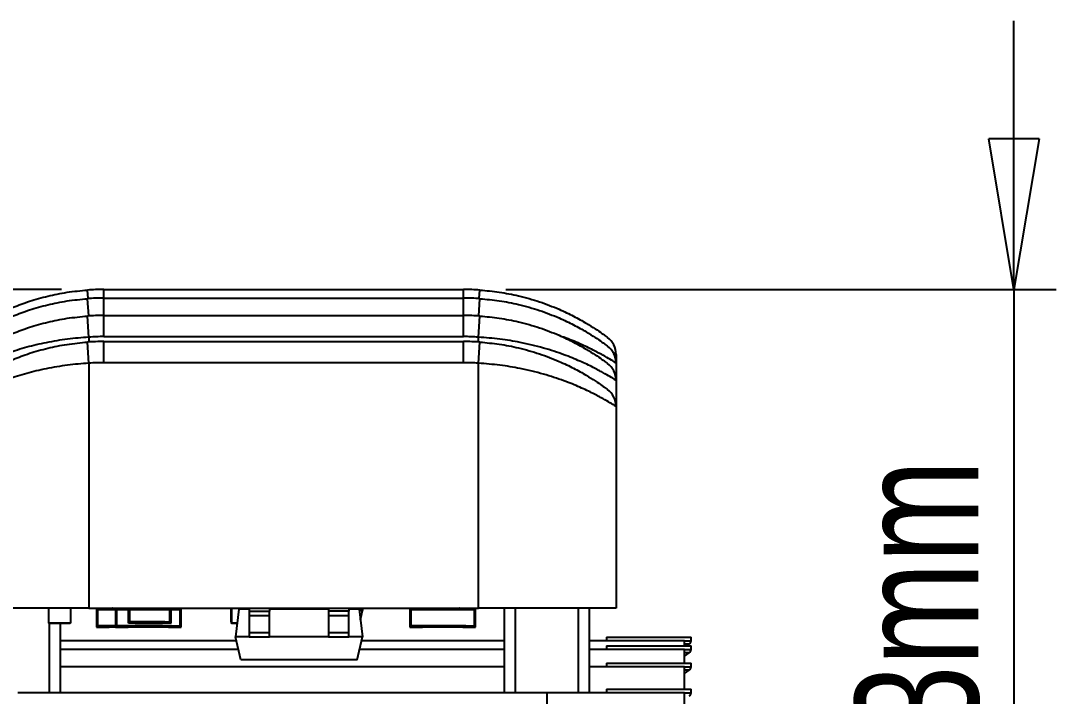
# Model space of a CAD drawing. Header units: millimetres. Extents: x 5 to 292, y 4 to 204.
# Drawn here: x 203.44 to 227.9, y 89.93 to 105.89 of the extents above; entities that cross this region are included whole.
import ezdxf

# ---------------------------------------------------------------- set-up
doc = ezdxf.new("R2010")
doc.units = ezdxf.units.MM
doc.layers.add('LAYER_1', color=179, linetype='Continuous')
doc.styles.add('SLDTEXTSTYLE0', font='TXT', dxfattribs={"width": 0.75})
doc.dimstyles.new('SLDDIMSTYLE2', dxfattribs={"dimtxt": 2.910417, "dimasz": 3.556, "dimexe": 0, "dimexo": 0.0625, "dimgap": 0.727604, "dimtad": 1, "dimrnd": 1e-09, "dimzin": 12, "dimdsep": 46, "dimtxsty": 'SLDTEXTSTYLE0', "dimblk1": 'CLOSED', "dimblk2": 'CLOSED', "dimsah": 1, "dimcen": 0.09, "dimadec": 0, "dimazin": 3, "dimtfac": 1, "dimtmove": 0, "dimatfit": 0, "dimldrblk": 'CLOSED', "dimfxl": 1, "dimfrac": 2, "dimtolj": 1, "dimtzin": 12, "dimarcsym": 0})

# ---------------------------------------------------------------- blocks, each defined once
blk = doc.blocks.new('_CLOSED')
at = {"color": 0, "linetype": 'ByBlock', "lineweight": -2}
for p, q in [((-1, 0.166667), (0, 0)), ((-1, 0.166667), (-1, -0.166667)), ((0, 0), (-1, -0.166667)), ((0, 0), (-1, 0))]:
    blk.add_line(p, q, dxfattribs=at)
blk = doc.blocks.new('_D_6')
at = {"layer": 'LAYER_1'}
for p, q in [((226.896, 99.544), (226.896, 105.894)), ((214.898, 99.544), (227.896, 99.544)), ((226.896, 99.544), (226.896, 84.114)), ((220.118, 84.114), (227.896, 84.114)), ((226.896, 84.114), (226.896, 77.764))]:
    blk.add_line(p, q, dxfattribs=at)
at = {"layer": 'LAYER_1', "xscale": 3.556, "yscale": 3.556}
for p, rotation in [((226.896, 99.544, -42.605), 270), ((226.896, 84.114, -42.605), 90)]:
    blk.add_blockref('_CLOSED', p, dxfattribs=dict(at, rotation=rotation))
at = {"layer": 'LAYER_1', "insert": (223.144, 83.354), "char_height": 2.9104, "attachment_point": 1, "rotation": 90, "style": 'SLDTEXTSTYLE0'}
blk.add_mtext('15.43mm', dxfattribs=at)
blk = doc.blocks.new('_D_7')
at = {"layer": 'LAYER_1'}
for p, q in [((194.674, 99.544), (194.674, 105.894)), ((204.398, 99.544), (193.674, 99.544)), ((194.674, 99.544), (194.674, 81.414)), ((202.133, 81.414), (193.674, 81.414)), ((194.674, 81.414), (194.674, 75.064))]:
    blk.add_line(p, q, dxfattribs=at)
at = {"layer": 'LAYER_1', "xscale": 3.556, "yscale": 3.556}
for p, rotation in [((194.674, 99.544, -42.605), 270), ((194.674, 81.414, -42.605), 90)]:
    blk.add_blockref('_CLOSED', p, dxfattribs=dict(at, rotation=rotation))
at = {"layer": 'LAYER_1', "insert": (190.922, 82.004), "char_height": 2.9104, "attachment_point": 1, "rotation": 90, "style": 'SLDTEXTSTYLE0'}
blk.add_mtext('18.13mm', dxfattribs=at)

msp = doc.modelspace()

# ---------------------------------------------------------------- linework, layer by layer
at = {"color": 8, "linetype": 'Continuous', "lineweight": 25}
for p, q in [((205.028, 99.327), (205.014, 99.531)), ((205.041, 98.918), (205.014, 99.326)), ((205.398, 99.339), (205.398, 99.544)), ((205.398, 98.929), (205.398, 99.339)), ((213.898, 99.339), (213.898, 99.544)), ((213.898, 98.929), (213.898, 99.339)), ((214.254, 98.918), (214.282, 99.326)), ((214.268, 99.327), (214.282, 99.531)), ((205.048, 98.417), (205.048, 98.303)), ((214.248, 98.303), (214.248, 98.417)), ((205.601, 92.009), (205.528, 92.009)), ((205.985, 92.009), (205.975, 92.009)), ((206.478, 92.009), (206.405, 92.009)), ((206.67, 92.009), (206.478, 92.009)), ((207.225, 92.009), (206.987, 92.009)), ((212.999, 92.009), (212.926, 92.009)), ((213.801, 92.009), (213.591, 92.009)), ((213.876, 92.009), (213.803, 92.009)), ((205.528, 91.57), (205.675, 91.57)), ((219.118, 91.244), (219.268, 91.244)), ((219.227, 91.163), (219.118, 91.163)), ((219.118, 91.039), (219.268, 91.039)), ((219.227, 90.958), (219.118, 90.958)), ((219.118, 90.629), (219.268, 90.629)), ((219.227, 90.548), (219.118, 90.548)), ((219.118, 90.014), (219.268, 90.014))]:
    msp.add_line(p, q, dxfattribs=at)
at = {"color": 7, "linetype": 'Continuous', "lineweight": 25}
for p, q in [((205.398, 99.544), (213.898, 99.544)), ((205.398, 99.339), (213.898, 99.339)), ((205.048, 98.417), (205.014, 98.916)), ((205.398, 98.429), (205.398, 98.929)), ((205.398, 98.929), (213.898, 98.929)), ((213.898, 98.429), (213.898, 98.929)), ((214.248, 98.417), (214.282, 98.916)), ((213.898, 98.429), (205.398, 98.429)), ((205.048, 97.802), (205.014, 98.301)), ((205.398, 97.814), (205.398, 98.314)), ((205.398, 98.314), (213.898, 98.314)), ((213.898, 97.814), (213.898, 98.314)), ((214.248, 97.802), (214.282, 98.301)), ((217.498, 98.01), (217.498, 97.806)), ((205.048, 97.802), (205.048, 92.014)), ((213.898, 97.814), (205.398, 97.814)), ((214.248, 92.014), (214.248, 97.802)), ((217.498, 97.806), (217.498, 97.396)), ((217.498, 97.396), (217.498, 96.78)), ((217.498, 96.78), (217.498, 92.014)), ((205.048, 92.014), (201.798, 92.014)), ((204.101, 92.009), (204.101, 92.014)), ((204.101, 91.664), (204.101, 92.009)), ((204.611, 92.014), (204.611, 91.664)), ((205.048, 92.014), (214.248, 92.014)), ((205.228, 92.009), (205.228, 92.014)), ((205.528, 92.009), (205.228, 92.009)), ((205.228, 92.009), (205.228, 91.569)), ((205.258, 91.594), (205.258, 91.984)), ((205.258, 91.984), (205.528, 91.984)), ((205.528, 92.014), (205.528, 92.009)), ((205.528, 91.984), (205.528, 92.009)), ((205.528, 91.984), (205.675, 91.984)), ((205.596, 92.014), (205.601, 92.009)), ((205.601, 91.984), (205.601, 92.009)), ((205.603, 92.009), (205.601, 92.009)), ((205.603, 91.984), (205.603, 92.009)), ((205.675, 92.009), (205.675, 92.014)), ((205.975, 92.009), (205.675, 92.009)), ((205.675, 92.009), (205.675, 91.569)), ((205.705, 91.594), (205.705, 91.984)), ((205.705, 91.984), (205.975, 91.984)), ((205.975, 92.014), (205.975, 92.009)), ((205.975, 91.984), (205.975, 92.009)), ((205.975, 91.984), (205.985, 91.984)), ((205.985, 91.664), (205.985, 92.009)), ((205.987, 92.014), (205.987, 91.664)), ((206.017, 91.984), (206.237, 91.984)), ((206.017, 91.694), (206.017, 91.984)), ((206.237, 91.984), (206.237, 92.014)), ((206.237, 91.984), (206.737, 91.984)), ((206.287, 92.014), (206.287, 91.984)), ((206.403, 92.009), (206.403, 91.984)), ((206.405, 92.009), (206.403, 92.009)), ((206.405, 92.009), (206.41, 92.014)), ((206.405, 92.009), (206.405, 91.984)), ((206.478, 92.009), (206.478, 92.014)), ((206.478, 92.009), (206.478, 91.984)), ((206.67, 92.014), (206.67, 91.984)), ((206.671, 92.014), (206.671, 91.984)), ((206.673, 92.014), (206.673, 91.984)), ((206.686, 91.984), (206.686, 92.014)), ((206.687, 91.984), (206.687, 92.014)), ((206.737, 92.014), (206.737, 91.984)), ((206.737, 92.014), (206.737, 91.984)), ((206.737, 91.984), (206.957, 91.984)), ((206.737, 91.984), (206.737, 91.984)), ((206.957, 91.984), (206.957, 91.694)), ((206.957, 91.694), (206.957, 91.984)), ((206.987, 91.664), (206.987, 92.014)), ((206.987, 91.984), (207.195, 91.984)), ((207.195, 91.984), (207.195, 91.594)), ((207.225, 92.014), (207.225, 92.009)), ((207.225, 91.569), (207.225, 92.009)), ((208.41, 92.014), (208.41, 91.664)), ((208.41, 91.694), (208.41, 91.984)), ((208.41, 91.984), (208.411, 91.984)), ((208.411, 91.984), (208.411, 92.014)), ((208.411, 91.984), (208.413, 91.984)), ((208.413, 92.014), (208.413, 91.984)), ((208.413, 91.984), (208.415, 91.984)), ((208.415, 91.664), (208.415, 92.014)), ((208.415, 91.984), (208.415, 91.694)), ((208.589, 91.991), (208.509, 91.341)), ((208.831, 91.991), (208.589, 91.991)), ((208.831, 92.014), (208.831, 91.944)), ((209.314, 92.014), (209.314, 91.944)), ((210.703, 91.991), (209.314, 91.991)), ((209.767, 92.014), (209.767, 91.991)), ((210.251, 91.991), (210.251, 92.014)), ((210.703, 92.014), (210.703, 91.944)), ((211.187, 92.014), (211.187, 91.944)), ((211.429, 91.991), (211.187, 91.991)), ((211.429, 91.991), (211.509, 91.341)), ((211.502, 92.014), (211.509, 91.957)), ((212.626, 92.009), (212.626, 92.014)), ((212.926, 92.009), (212.626, 92.009)), ((212.626, 92.009), (212.626, 91.569)), ((212.656, 91.594), (212.656, 91.984)), ((212.656, 91.984), (212.926, 91.984)), ((212.926, 92.014), (212.926, 92.009)), ((212.926, 91.984), (212.926, 92.009)), ((212.926, 91.984), (213.876, 91.984)), ((212.994, 92.014), (212.999, 92.009)), ((213.001, 92.009), (212.999, 92.009)), ((212.999, 91.984), (212.999, 92.009)), ((213.001, 91.984), (213.001, 92.009)), ((213.091, 91.984), (213.091, 92.014)), ((213.139, 91.984), (213.139, 92.014)), ((213.14, 91.984), (213.14, 92.014)), ((213.524, 92.014), (213.524, 91.984)), ((213.524, 92.014), (213.524, 91.984)), ((213.527, 92.014), (213.527, 91.984)), ((213.539, 92.014), (213.539, 91.984)), ((213.54, 92.014), (213.54, 91.984)), ((213.542, 92.014), (213.542, 91.984)), ((213.591, 92.014), (213.591, 91.984)), ((213.591, 92.009), (213.591, 91.984)), ((213.801, 92.009), (213.801, 91.984)), ((213.803, 92.009), (213.801, 92.009)), ((213.803, 92.009), (213.808, 92.014)), ((213.803, 92.009), (213.803, 91.984)), ((213.876, 92.009), (213.876, 92.014)), ((213.876, 92.009), (213.876, 91.984)), ((214.176, 92.009), (213.876, 92.009)), ((213.876, 91.984), (214.146, 91.984)), ((214.146, 91.984), (214.146, 91.594)), ((214.176, 92.014), (214.176, 92.009)), ((214.176, 91.569), (214.176, 92.009)), ((217.498, 92.014), (214.248, 92.014)), ((214.864, 90.014), (214.864, 92.014)), ((215.114, 92.014), (215.114, 90.014)), ((216.614, 90.014), (216.614, 92.014)), ((216.864, 92.014), (216.864, 90.014)), ((208.831, 91.944), (209.314, 91.944)), ((208.831, 91.944), (208.831, 91.844)), ((208.831, 91.844), (209.314, 91.844)), ((208.831, 91.844), (208.831, 91.441)), ((209.314, 91.844), (209.314, 91.944)), ((209.314, 91.441), (209.314, 91.844)), ((211.187, 91.944), (210.703, 91.944)), ((210.703, 91.944), (210.703, 91.844)), ((210.703, 91.844), (211.187, 91.844)), ((210.703, 91.844), (210.703, 91.441)), ((211.187, 91.844), (211.187, 91.944)), ((211.187, 91.441), (211.187, 91.844)), ((211.509, 91.957), (211.433, 91.957)), ((211.459, 91.743), (211.509, 91.957)), ((204.611, 91.664), (204.101, 91.664)), ((204.106, 91.654), (204.106, 91.664)), ((204.605, 91.654), (204.106, 91.654)), ((204.117, 90.014), (204.117, 91.654)), ((204.367, 91.654), (204.367, 90.014)), ((204.605, 91.654), (204.605, 91.664)), ((205.228, 91.569), (205.453, 91.569)), ((205.228, 91.564), (205.228, 91.569)), ((205.448, 91.564), (205.228, 91.564)), ((205.453, 91.594), (205.258, 91.594)), ((205.453, 91.569), (205.448, 91.564)), ((205.528, 91.564), (205.448, 91.564)), ((205.453, 91.569), (205.453, 91.594)), ((205.675, 91.594), (205.453, 91.594)), ((205.453, 91.569), (205.528, 91.569)), ((205.528, 91.594), (205.528, 91.57)), ((205.528, 91.57), (205.533, 91.565)), ((205.528, 91.565), (205.528, 91.564)), ((205.533, 91.565), (205.528, 91.565)), ((205.675, 91.565), (205.533, 91.565)), ((205.675, 91.569), (205.9, 91.569)), ((205.675, 91.564), (205.675, 91.569)), ((205.895, 91.564), (205.675, 91.564)), ((205.9, 91.594), (205.705, 91.594)), ((205.9, 91.569), (205.895, 91.564)), ((205.975, 91.564), (205.895, 91.564)), ((205.9, 91.569), (205.9, 91.594)), ((207, 91.594), (205.9, 91.594)), ((205.9, 91.569), (205.975, 91.569)), ((205.975, 91.594), (205.975, 91.57)), ((205.975, 91.57), (206.925, 91.57)), ((205.975, 91.57), (205.98, 91.565)), ((205.975, 91.565), (205.975, 91.564)), ((205.98, 91.565), (205.975, 91.565)), ((206.92, 91.565), (205.98, 91.565)), ((205.987, 91.664), (205.985, 91.664)), ((206.137, 91.664), (205.987, 91.664)), ((206.137, 91.694), (206.017, 91.694)), ((206.137, 91.664), (206.137, 91.694)), ((206.837, 91.694), (206.137, 91.694)), ((206.137, 91.664), (206.187, 91.664)), ((206.186, 91.654), (206.186, 91.664)), ((206.186, 91.664), (206.186, 91.664)), ((206.188, 91.664), (206.186, 91.664)), ((206.188, 91.654), (206.186, 91.654)), ((206.187, 91.694), (206.187, 91.665)), ((206.187, 91.694), (206.187, 91.664)), ((206.187, 91.665), (206.187, 91.665)), ((206.787, 91.665), (206.187, 91.665)), ((206.188, 91.654), (206.188, 91.664)), ((206.188, 91.664), (206.188, 91.664)), ((206.787, 91.664), (206.188, 91.664)), ((206.787, 91.654), (206.188, 91.654)), ((206.478, 91.564), (206.478, 91.565)), ((206.558, 91.564), (206.478, 91.564)), ((206.555, 91.565), (206.558, 91.564)), ((206.778, 91.564), (206.558, 91.564)), ((206.778, 91.565), (206.778, 91.564)), ((206.787, 91.665), (206.787, 91.694)), ((206.787, 91.654), (206.787, 91.664)), ((206.837, 91.664), (206.787, 91.664)), ((206.837, 91.664), (206.837, 91.694)), ((206.837, 91.694), (206.957, 91.694)), ((206.837, 91.664), (206.837, 91.694)), ((206.837, 91.694), (206.837, 91.694)), ((206.987, 91.664), (206.837, 91.664)), ((206.837, 91.664), (206.837, 91.664)), ((206.925, 91.57), (206.92, 91.565)), ((206.925, 91.565), (206.92, 91.565)), ((206.925, 91.57), (206.925, 91.594)), ((206.925, 91.569), (207, 91.569)), ((206.925, 91.564), (206.925, 91.565)), ((207.005, 91.564), (206.925, 91.564)), ((207, 91.594), (207.195, 91.594)), ((207, 91.569), (207, 91.594)), ((207, 91.569), (207.225, 91.569)), ((207, 91.569), (207.005, 91.564)), ((207.225, 91.564), (207.005, 91.564)), ((207.225, 91.569), (207.225, 91.564)), ((208.411, 91.694), (208.41, 91.694)), ((208.411, 91.664), (208.41, 91.664)), ((208.411, 91.664), (208.411, 91.694)), ((208.414, 91.694), (208.411, 91.694)), ((208.414, 91.664), (208.411, 91.664)), ((208.414, 91.664), (208.414, 91.694)), ((208.414, 91.694), (208.415, 91.694)), ((208.415, 91.664), (208.414, 91.664)), ((208.548, 91.664), (208.415, 91.664)), ((208.416, 91.654), (208.416, 91.664)), ((208.419, 91.654), (208.416, 91.654)), ((208.419, 91.654), (208.419, 91.664)), ((208.547, 91.654), (208.419, 91.654)), ((212.626, 91.569), (212.851, 91.569)), ((212.626, 91.564), (212.626, 91.569)), ((212.846, 91.564), (212.626, 91.564)), ((212.851, 91.594), (212.656, 91.594)), ((212.851, 91.569), (212.846, 91.564)), ((212.926, 91.564), (212.846, 91.564)), ((212.851, 91.569), (212.851, 91.594)), ((213.951, 91.594), (212.851, 91.594)), ((212.851, 91.569), (212.926, 91.569)), ((212.926, 91.594), (212.926, 91.57)), ((212.926, 91.57), (213.876, 91.57)), ((212.926, 91.57), (212.931, 91.565)), ((212.926, 91.565), (212.926, 91.564)), ((212.931, 91.565), (212.926, 91.565)), ((213.871, 91.565), (212.931, 91.565)), ((213.876, 91.57), (213.871, 91.565)), ((213.876, 91.565), (213.871, 91.565)), ((213.876, 91.57), (213.876, 91.594)), ((213.876, 91.569), (213.951, 91.569)), ((213.876, 91.564), (213.876, 91.565)), ((213.956, 91.564), (213.876, 91.564)), ((213.951, 91.594), (214.146, 91.594)), ((213.951, 91.569), (213.951, 91.594)), ((213.951, 91.569), (214.176, 91.569)), ((213.951, 91.569), (213.956, 91.564)), ((214.176, 91.564), (213.956, 91.564)), ((214.176, 91.569), (214.176, 91.564)), ((208.531, 91.244), (204.367, 91.244)), ((208.831, 91.341), (208.509, 91.341)), ((208.636, 90.791), (208.509, 91.341)), ((208.831, 91.441), (209.314, 91.441)), ((208.831, 91.441), (208.831, 91.341)), ((208.831, 91.341), (209.314, 91.341)), ((209.314, 91.341), (209.314, 91.441)), ((210.703, 91.341), (209.314, 91.341)), ((210.703, 91.441), (211.187, 91.441)), ((210.703, 91.441), (210.703, 91.341)), ((210.703, 91.341), (211.187, 91.341)), ((211.187, 91.341), (211.187, 91.441)), ((211.509, 91.341), (211.187, 91.341)), ((211.382, 90.791), (211.509, 91.341)), ((214.864, 91.244), (211.486, 91.244)), ((219.118, 91.244), (216.864, 91.244)), ((217.268, 91.33), (217.268, 91.244)), ((217.268, 91.33), (219.268, 91.33)), ((219.118, 91.125), (219.118, 91.244)), ((219.268, 91.244), (219.268, 91.33)), ((208.578, 91.039), (204.367, 91.039)), ((214.864, 91.039), (211.439, 91.039)), ((219.118, 91.039), (216.864, 91.039)), ((217.268, 91.125), (217.268, 91.039)), ((217.268, 91.125), (219.268, 91.125)), ((219.118, 90.715), (219.118, 91.039)), ((219.175, 91.125), (219.227, 91.163)), ((219.268, 91.039), (219.268, 91.125)), ((211.382, 90.791), (208.636, 90.791)), ((219.118, 90.879), (219.227, 90.958)), ((214.864, 90.629), (204.367, 90.629)), ((219.118, 90.629), (216.864, 90.629)), ((217.268, 90.715), (217.268, 90.629)), ((217.268, 90.715), (219.268, 90.715)), ((219.118, 90.1), (219.118, 90.629)), ((219.118, 90.469), (219.227, 90.548)), ((219.268, 90.629), (219.268, 90.715)), ((215.868, 90.014), (203.368, 90.014)), ((215.868, 89.214), (215.868, 90.014)), ((219.118, 90.014), (215.868, 90.014)), ((217.268, 90.1), (217.268, 90.014)), ((217.268, 90.1), (219.268, 90.1)), ((219.118, 89.214), (219.118, 90.014)), ((219.268, 90.014), (219.268, 90.1))]:
    msp.add_line(p, q, dxfattribs=at)
for centre, radius, start, end in [((205.398, 93.877), 5.667, 90, 93.8843), ((205.398, 93.673), 5.667, 90, 93.8843), ((213.898, 93.877), 5.667, 86.1157, 90), ((213.898, 93.673), 5.667, 86.1157, 90), ((205.398, 93.263), 5.667, 90, 93.8843), ((213.898, 93.263), 5.667, 86.1157, 90), ((205.398, 93.263), 5.167, 90, 93.8843), ((213.898, 93.263), 5.167, 86.1157, 90), ((216.998, 98.01), 0.5, 0, 53.1301), ((205.398, 92.647), 5.667, 90, 93.8843), ((213.898, 92.647), 5.667, 86.1157, 90), ((216.998, 97.806), 0.5, 0, 53.1301), ((205.398, 92.647), 5.167, 90, 93.8843), ((213.898, 92.647), 5.167, 86.1157, 90), ((216.998, 97.396), 0.5, 0, 53.1301), ((216.998, 96.78), 0.5, 0, 53.1301), ((204.106, 92.009), 0.005, 90, 180), ((205.598, 92.009), 0.005, 359.9994, 90.0006), ((206.248, 92.01), 0.264, 179.1852, 180.2716), ((206.408, 92.009), 0.005, 90.0028, 179.996), ((212.996, 92.009), 0.005, 359.9994, 90.0006), ((213.327, 92.01), 0.264, 359.7284, 0.8148), ((213.806, 92.009), 0.005, 90.0028, 179.996), ((219.168, 91.244), 0.1, 306, 0), ((219.168, 91.039), 0.1, 306, 0), ((219.168, 90.629), 0.1, 306, 0), ((219.168, 90.014), 0.1, 306, 0)]:
    msp.add_arc(centre, radius, start, end, dxfattribs=at)
for points, knots in [([(201.998, 98.41), (202.017, 98.426), (202.052, 98.452), (202.275, 98.609), (202.541, 98.775), (202.872, 98.955), (203.237, 99.121), (203.641, 99.271), (204.07, 99.392), (204.532, 99.486), (204.852, 99.516), (205.014, 99.531)], [0, 0, 0, 0, 0.15204, 0.263063, 0.378844, 0.484471, 0.592649, 0.692472, 0.794495, 0.895879, 1, 1, 1, 1]), ([(201.998, 98.206), (202.017, 98.221), (202.052, 98.247), (202.275, 98.404), (202.541, 98.571), (202.872, 98.75), (203.237, 98.917), (203.641, 99.066), (204.07, 99.187), (204.532, 99.281), (204.852, 99.311), (205.014, 99.326)], [0, 0, 0, 0, 0.15204, 0.263063, 0.378844, 0.484471, 0.592649, 0.692472, 0.794495, 0.895879, 1, 1, 1, 1]), ([(214.282, 99.531), (214.435, 99.517), (214.745, 99.488), (215.222, 99.394), (215.702, 99.257), (216.137, 99.088), (216.505, 98.913), (216.789, 98.753), (217.013, 98.612), (217.171, 98.503), (217.277, 98.426), (217.291, 98.416), (217.298, 98.41)], [0, 0, 0, 0, 0.098438, 0.19944, 0.316599, 0.437452, 0.539331, 0.643479, 0.732166, 0.82297, 0.909818, 1, 1, 1, 1]), ([(214.282, 99.326), (214.435, 99.312), (214.745, 99.284), (215.222, 99.189), (215.702, 99.052), (216.137, 98.884), (216.505, 98.708), (216.789, 98.549), (217.013, 98.408), (217.171, 98.299), (217.277, 98.221), (217.291, 98.211), (217.298, 98.206)], [0, 0, 0, 0, 0.098438, 0.19944, 0.316599, 0.437452, 0.539331, 0.643479, 0.732166, 0.82297, 0.909818, 1, 1, 1, 1]), ([(201.998, 97.796), (202.017, 97.811), (202.052, 97.837), (202.275, 97.994), (202.541, 98.161), (202.872, 98.34), (203.237, 98.507), (203.641, 98.656), (204.07, 98.778), (204.532, 98.871), (204.852, 98.901), (205.014, 98.916)], [0, 0, 0, 0, 0.15204, 0.263063, 0.378844, 0.484471, 0.592649, 0.692472, 0.794495, 0.895879, 1, 1, 1, 1]), ([(214.282, 98.916), (214.435, 98.902), (214.745, 98.874), (215.222, 98.779), (215.702, 98.643), (216.137, 98.474), (216.505, 98.298), (216.789, 98.139), (217.013, 97.998), (217.171, 97.889), (217.277, 97.812), (217.291, 97.801), (217.298, 97.796)], [0, 0, 0, 0, 0.098438, 0.19944, 0.316599, 0.437452, 0.539331, 0.643479, 0.732166, 0.82297, 0.909818, 1, 1, 1, 1]), ([(205.048, 98.417), (204.878, 98.404), (204.533, 98.377), (204.038, 98.292), (203.57, 98.181), (203.137, 98.045), (202.74, 97.892), (202.386, 97.73), (202.096, 97.577), (201.855, 97.433), (201.818, 97.41), (201.798, 97.396)], [0, 0, 0, 0, 0.097847, 0.198625, 0.295593, 0.394956, 0.499553, 0.606771, 0.721034, 0.839304, 1, 1, 1, 1]), ([(217.498, 97.396), (217.491, 97.4), (217.477, 97.409), (217.366, 97.478), (217.194, 97.578), (216.957, 97.705), (216.65, 97.851), (216.259, 98.01), (215.787, 98.166), (215.273, 98.29), (214.752, 98.378), (214.417, 98.404), (214.248, 98.417)], [0, 0, 0, 0, 0.0919307, 0.186691, 0.2776451, 0.3706814, 0.4718976, 0.5754888, 0.6894682, 0.8072231, 0.902296, 1, 1, 1, 1]), ([(201.998, 97.18), (202.017, 97.196), (202.052, 97.222), (202.275, 97.379), (202.541, 97.545), (202.872, 97.725), (203.237, 97.891), (203.641, 98.041), (204.07, 98.162), (204.532, 98.256), (204.852, 98.286), (205.014, 98.301)], [0, 0, 0, 0, 0.15204, 0.263063, 0.378844, 0.484471, 0.592649, 0.692472, 0.794495, 0.895879, 1, 1, 1, 1]), ([(214.282, 98.301), (214.435, 98.287), (214.745, 98.258), (215.222, 98.164), (215.702, 98.027), (216.137, 97.858), (216.505, 97.683), (216.789, 97.523), (217.013, 97.382), (217.171, 97.273), (217.277, 97.196), (217.291, 97.186), (217.298, 97.18)], [0, 0, 0, 0, 0.098438, 0.19944, 0.316599, 0.437452, 0.539331, 0.643479, 0.732166, 0.82297, 0.909818, 1, 1, 1, 1]), ([(205.048, 97.802), (204.878, 97.789), (204.533, 97.762), (204.038, 97.677), (203.57, 97.565), (203.137, 97.43), (202.74, 97.277), (202.386, 97.114), (202.096, 96.961), (201.855, 96.817), (201.818, 96.794), (201.798, 96.78)], [0, 0, 0, 0, 0.097847, 0.198625, 0.295593, 0.394956, 0.499553, 0.606771, 0.721034, 0.839304, 1, 1, 1, 1]), ([(217.498, 96.78), (217.491, 96.785), (217.477, 96.794), (217.366, 96.863), (217.194, 96.962), (216.957, 97.089), (216.65, 97.236), (216.259, 97.394), (215.787, 97.55), (215.273, 97.675), (214.752, 97.762), (214.417, 97.789), (214.248, 97.802)], [0, 0, 0, 0, 0.0919307, 0.186691, 0.2776451, 0.3706814, 0.4718976, 0.5754888, 0.6894682, 0.8072231, 0.902296, 1, 1, 1, 1])]:
    msp.add_open_spline(points, degree=3, knots=knots, dxfattribs=at)
at = {"color": 8, "linetype": 'Continuous', "lineweight": 25}
for points, knots in [([(217.498, 97.806), (217.491, 97.81), (217.477, 97.819), (217.366, 97.888), (217.194, 97.988), (216.958, 98.115), (216.646, 98.26), (216.4, 98.369), (216.246, 98.419), (216.237, 98.421)], [0, 0, 0, 0, 0.158068, 0.321002, 0.477391, 0.637361, 0.811395, 0.989513, 1, 1, 1, 1]), ([(217.498, 98.01), (217.494, 98.013), (217.489, 98.017), (217.434, 98.05), (217.418, 98.06)], [0, 0, 0, 0, 0.7011172, 1, 1, 1, 1])]:
    msp.add_open_spline(points, degree=3, knots=knots, dxfattribs=at)

# ---------------------------------------------------------------- dimensions: what is measured, and where the dimension line sits
at = {"layer": 'LAYER_1'}
for base, p1, p2, picture, middle in [((194.674, 81.414), (205.398, 99.544), (203.133, 81.414), '_D_7', (194.674, 90.479)), ((226.896, 84.114), (213.898, 99.544), (219.118, 84.114), '_D_6', (226.896, 91.829))]:
    dim = msp.add_linear_dim(base=base, p1=p1, p2=p2, angle=90, dimstyle='SLDDIMSTYLE2', dxfattribs=at)
    dim.commit()
    dim.dimension.update_dxf_attribs({"geometry": picture, "text_midpoint": middle, "dimtype": 160})

doc.saveas('drawing.dxf')
